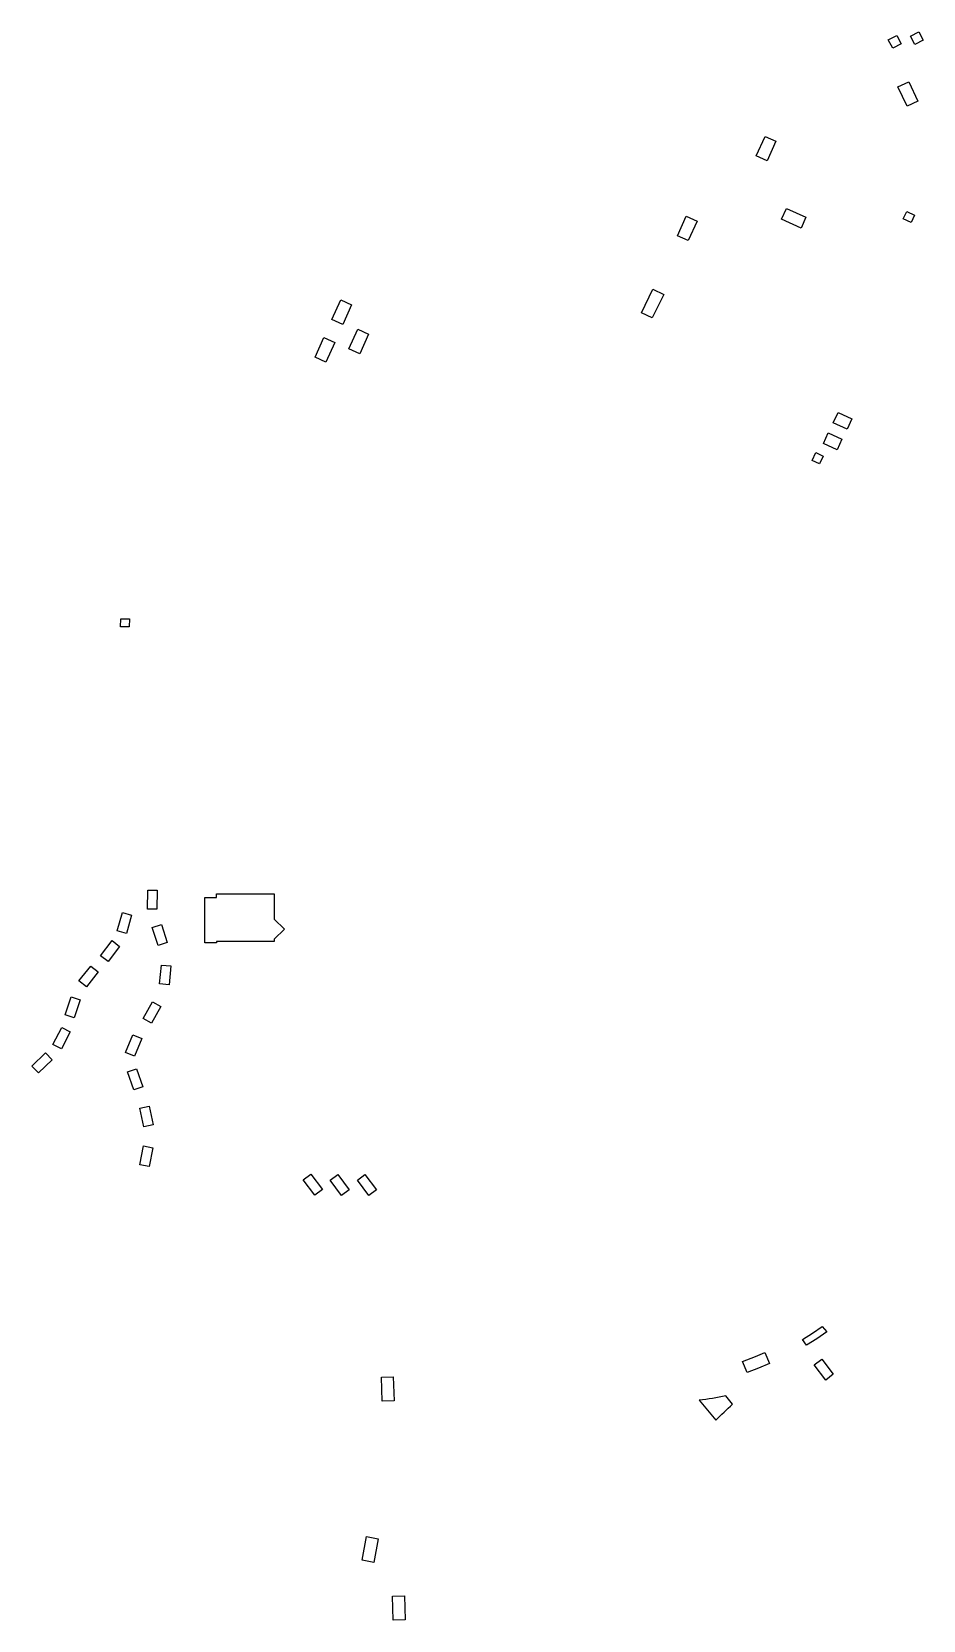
# Model space of a CAD drawing. Header units: millimetres. Extents: x 2242967 to 2244839, y 378014 to 381349.
import ezdxf

# ---------------------------------------------------------------- set-up
doc = ezdxf.new("R2010")
doc.units = ezdxf.units.MM
doc.layers.add('здание_торговый_центр', color=250, linetype='Continuous', transparency=0.4)

msp = doc.modelspace()

# ---------------------------------------------------------------- linework, layer by layer
at = {"layer": 'здание_торговый_центр'}
for points in [[(2244765.6, 381332.3), (2244783.2, 381341.7), (2244792.7, 381324.1), (2244775, 381314.7)], [(2244811.9, 381340), (2244829.5, 381349.5), (2244839, 381331.8), (2244821.3, 381322.4)], [(2244785.9, 381233.9), (2244808.5, 381244.5), (2244827.6, 381203.8), (2244805, 381193.1)], [(2244506.9, 381129.7), (2244529.7, 381119.4), (2244511.2, 381078.4), (2244488.4, 381088.6)], [(2244592.7, 380959.9), (2244582.4, 380937.1), (2244541.4, 380955.6), (2244551.7, 380978.4)], [(2244804.2, 380971.9), (2244820.9, 380964.4), (2244813.7, 380948.8), (2244797, 380956.3)], [(2244341.4, 380962.1), (2244364.2, 380951.8), (2244345.7, 380910.8), (2244322.9, 380921.1)], [(2244271.5, 380808.8), (2244294, 380797.9), (2244270, 380748.4), (2244247.5, 380759.3)], [(2243615.9, 380786.3), (2243638.7, 380776), (2243620.2, 380735), (2243597.4, 380745.2)], [(2243580.3, 380707.2), (2243603.1, 380697), (2243584.6, 380655.9), (2243561.8, 380666.2)], [(2243651.4, 380724.6), (2243674.2, 380714.3), (2243655.7, 380673.3), (2243632.9, 380683.5)], [(2244660.4, 380550.1), (2244689.3, 380536.9), (2244679, 380514.7), (2244650.1, 380527.9)], [(2244639.5, 380507.1), (2244668.3, 380493.9), (2244658, 380471.7), (2244629.2, 380484.9)], [(2244628.8, 380458.5), (2244621.4, 380441.8), (2244605.8, 380448.9), (2244613.2, 380465.6)], [(2243153.7, 380117), (2243172, 380117), (2243171.8, 380099.8), (2243153.5, 380099.8)], [(2243210.6, 379547.2), (2243230.6, 379546.9), (2243229.9, 379506.9), (2243209.9, 379507.2)], [(2243497.6, 379465.1), (2243475.8, 379444.3), (2243475.8, 379439.2), (2243355.2, 379439.2), (2243355.2, 379436), (2243330.3, 379436), (2243330.3, 379531.4), (2243355.2, 379531.4), (2243355.2, 379539.1), (2243475.8, 379539.1), (2243475.8, 379485.7)], [(2243165.6, 379455.8), (2243146.3, 379461.3), (2243157.4, 379499.8), (2243176.6, 379494.3)], [(2243220.1, 379468.5), (2243239.2, 379474.7), (2243251.6, 379436.7), (2243232.6, 379430.5)], [(2243127.2, 379397.1), (2243111.3, 379409.2), (2243135.6, 379441), (2243151.5, 379428.8)], [(2243081.7, 379343.8), (2243066, 379356.2), (2243090.9, 379387.6), (2243106.5, 379375.1)], [(2243239.1, 379389.7), (2243259, 379387.8), (2243255.2, 379348), (2243235.3, 379349.9)], [(2243056.1, 379278.5), (2243037.1, 379284.9), (2243049.8, 379322.8), (2243068.7, 379316.5)], [(2243220.7, 379312.2), (2243238.1, 379302.3), (2243218.4, 379267.5), (2243201, 379277.4)], [(2243029.2, 379213.6), (2243011.5, 379222.8), (2243029.9, 379258.3), (2243047.6, 379249.1)], [(2243179.3, 379243.1), (2243197.8, 379235.4), (2243182.4, 379198.4), (2243164, 379206.1)], [(2242980.8, 379163), (2242967, 379177.5), (2242996, 379205), (2243009.8, 379190.5)], [(2243168.2, 379165.3), (2243187.1, 379171.7), (2243200, 379133.9), (2243181.1, 379127.4)], [(2243193.9, 379089.3), (2243213.5, 379093.4), (2243221.8, 379054.3), (2243202.3, 379050.2)], [(2243201.3, 379009.7), (2243221, 379006.1), (2243213.8, 378966.7), (2243194.2, 378970.3)], [(2243537.1, 378938.3), (2243553, 378950.4), (2243577.2, 378918.5), (2243561.3, 378906.4)], [(2243593.6, 378937.7), (2243609.5, 378949.8), (2243633.7, 378917.9), (2243617.7, 378905.9)], [(2243650.8, 378937.7), (2243666.7, 378949.8), (2243690.9, 378917.9), (2243674.9, 378905.9)], [(2244593.8, 378591.1), (2244585.4, 378603.5), (2244606.3, 378616.7), (2244626.6, 378630.8), (2244636.2, 378619.3), (2244615.3, 378604.7)], [(2244469.1, 378534.2), (2244459.5, 378557.3), (2244486.6, 378567.7), (2244506.3, 378576), (2244516.4, 378553.1), (2244493, 378543.1)], [(2244610, 378550.1), (2244625.9, 378562.2), (2244650.1, 378530.3), (2244634.2, 378518.2)], [(2243727.7, 378474.8), (2243702.7, 378474), (2243701.1, 378524.4), (2243726.1, 378525.2)], [(2243685.5, 378135.2), (2243660.9, 378139.7), (2243669.9, 378189.3), (2243694.5, 378184.8)], [(2243751, 378014.6), (2243726, 378013.8), (2243724.4, 378064.2), (2243749.4, 378065)]]:
    msp.add_lwpolyline(points, close=True, dxfattribs=at)
msp.add_lwpolyline([(2244403.2, 378434.2, -0.006164), (2244438.6, 378467.5), (2244424.1, 378484.8, -0.026444), (2244368.3, 378475.9), (2244403.2, 378434.2)], format="xyb", dxfattribs=at)

doc.saveas('drawing.dxf')
